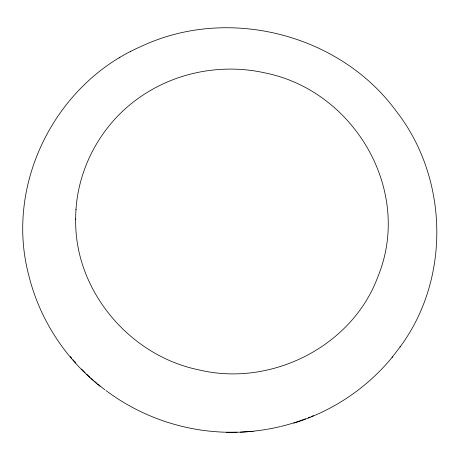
<?xml version="1.0" encoding="UTF-8"?>
<svg xmlns="http://www.w3.org/2000/svg" width="460" height="460" viewBox="0 0 460 460"><rect width="100%" height="100%" fill="white"/><g stroke="black" fill="none" stroke-linecap="round" stroke-linejoin="round"><path stroke-width="0.69" d="M75.681 219.316C75.457 171.54 100.159 124.85 139.328 97.629C175.271 72.157 222.071 63.233 264.977 72.904C354.441 90.821 413.091 190.837 377.901 276.702L377.758 277.064C351.756 347.001 270.313 387.366 198.513 369.788C129.473 355.609 74.416 290.381 75.681 219.316L75.699 218.931M76.032 209.697L76.044 209.311M399.993 347.035L400.413 346.472C450.829 278.047 448.368 177.778 396.146 111.055L395.859 110.67C339.353 33.833 227.993 5.739 141.691 46.195C55.349 83.156 4.376 184.402 28.853 275.575L29.009 276.241C39.755 319.418 65.285 358.518 100.033 386.233M293.848 423.119C332.062 411.361 366.747 388.366 392.081 357.391L392.489 356.851M392.081 357.391L400.413 346.472M119.456 57.92L119.887 57.672M130.214 51.836L130.623 51.606M253.874 431.238L240.229 432.204L226.527 432.291M313.358 415.644A205.091 199.795 11.9 0 1 311.414 416.467M310.115 417.001A205.091 199.795 11.9 0 1 308.154 417.789M305.526 418.807A205.091 199.795 11.9 0 1 280.554 426.518M279.864 426.684A205.091 199.795 11.9 0 1 267.346 429.249M266.645 429.37A205.091 199.795 11.9 0 1 253.96 431.123M252.54 431.267A205.091 199.795 11.9 0 1 240.448 432.124M236.883 432.245A205.091 199.795 11.9 0 1 105.921 390.523M104.788 389.666A205.091 199.795 11.9 0 1 97.583 383.939M96.502 383.03A205.091 199.795 11.9 0 1 94.352 381.19M93.282 380.259A205.091 199.795 11.9 0 1 91.178 378.379M90.131 377.43A205.091 199.795 11.9 0 1 86.532 374.049M85.014 372.577A205.091 199.795 11.9 0 1 81.541 369.081M75.791 362.905A205.091 199.795 11.9 0 1 73.019 359.737M71.656 358.139A205.091 199.795 11.9 0 1 70.311 356.523"/></g></svg>
